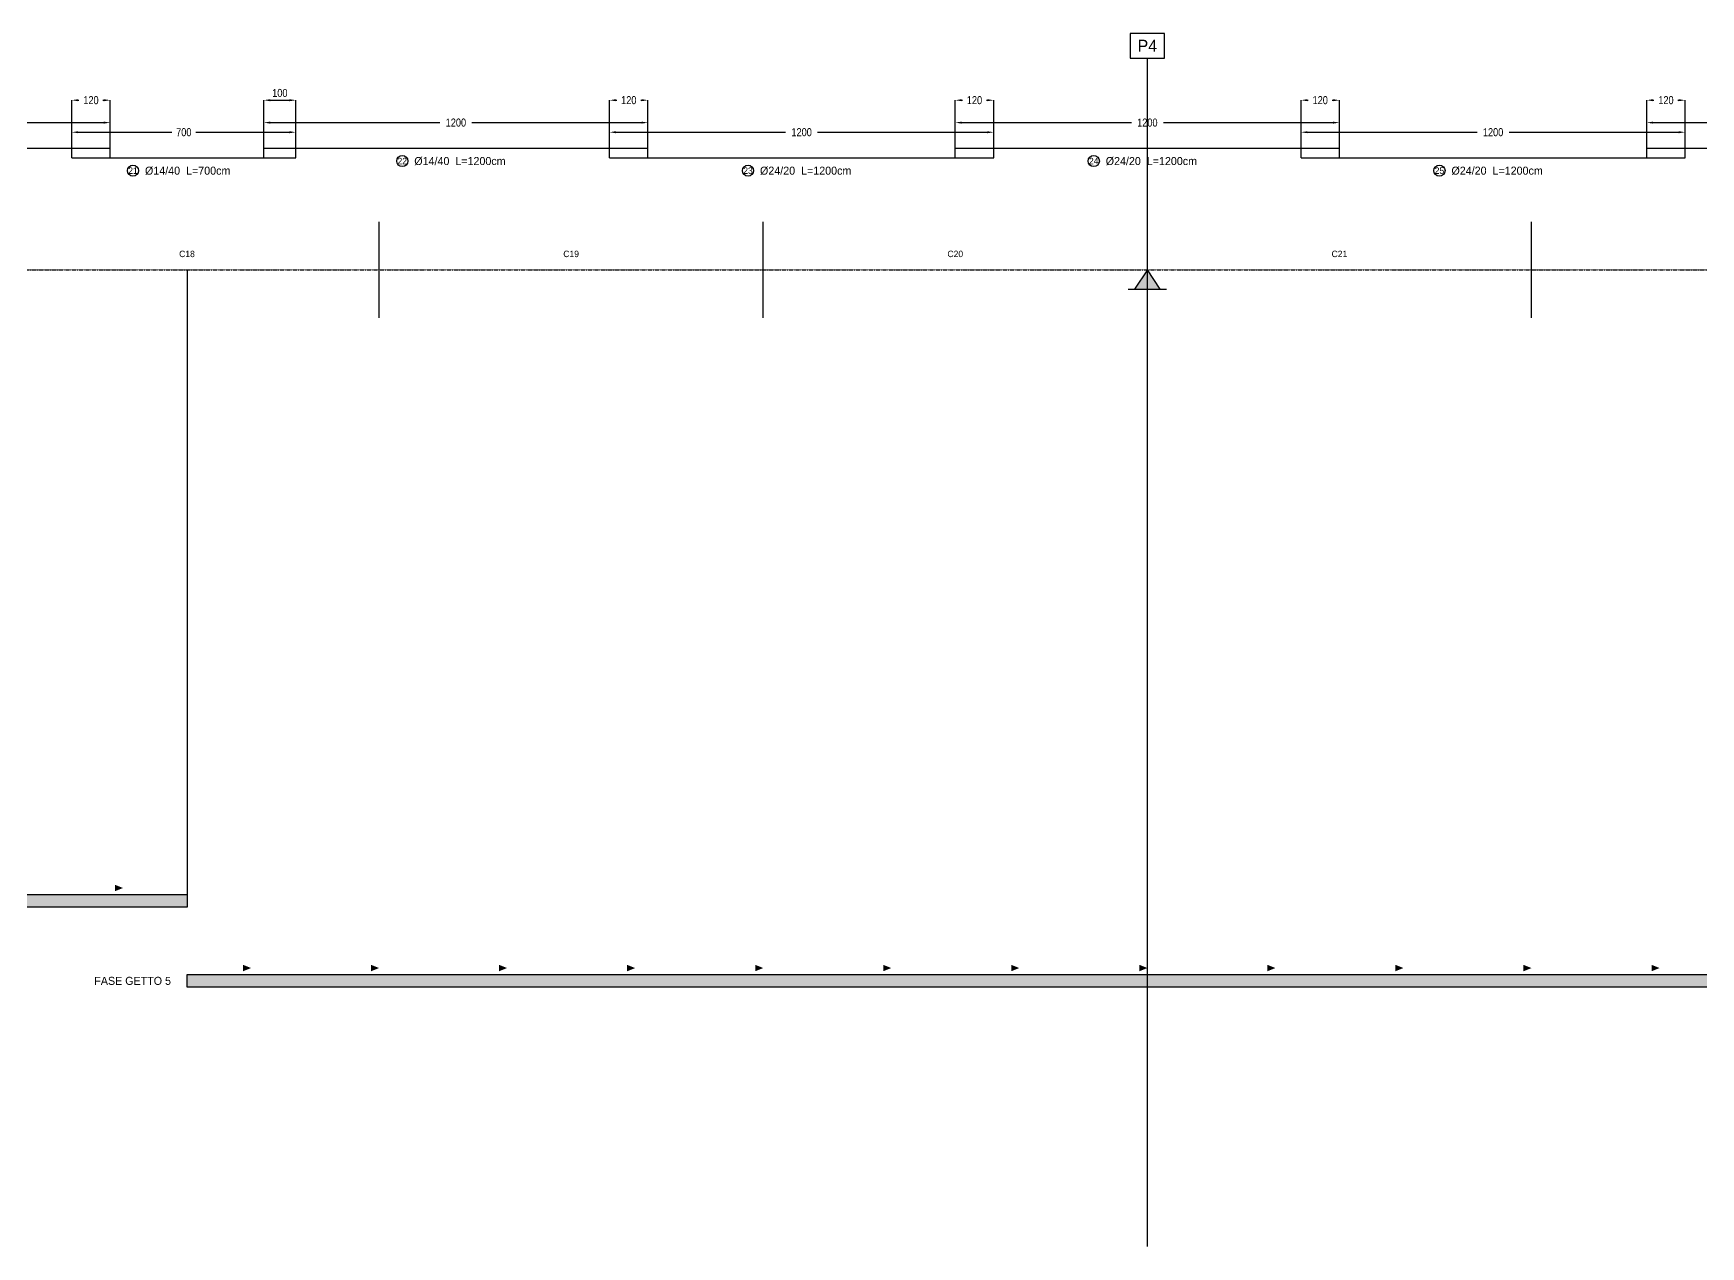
# Model space of a CAD drawing. Header units: metres. Extents: x -2869 to 408500, y -30500 to 7388.
# Drawn here: x 201200 to 253284, y -30500 to 7388 of the extents above; entities that cross this region are included whole.
import ezdxf
from ezdxf.enums import TextEntityAlignment as Align

# ---------------------------------------------------------------- set-up
doc = ezdxf.new("R2010")
doc.units = ezdxf.units.M
doc.linetypes.add('CENTER', pattern=[5.08, 3.175, -0.635, 0.635, -0.635])
doc.linetypes.add('DASHED', pattern=[1.524, 1.27, -0.254])
for name, color, linetype in [('01_ASSI', 4, 'CENTER'), ('02_CONCI', 8, 'Continuous'), ('03_ARM_SUP', 7, 'Continuous'), ('04_SOVRAP_SUP', 6, 'Continuous'), ('05_QUOTE_TESTI', 2, 'Continuous'), ('06_APPOGGI', 7, 'Continuous'), ('07_FASI_GETTO', 2, 'Continuous')]:
    doc.layers.add(name, color=color, linetype=linetype)
doc.styles.add('OpenSansCondensed-Light', font='OpenSansCondensed-Light.ttf')
doc.dimstyles.new('QUOTE_CM', dxfattribs={"dimtxt": 250, "dimasz": 200, "dimexe": 1.25, "dimexo": 0.625, "dimgap": 100, "dimtad": 1, "dimlfac": 0.1, "dimcen": 2.5, "dimazin": 3, "dimtfac": 1, "dimtmove": 0, "dimatfit": 3})

# ---------------------------------------------------------------- blocks, each defined once
blk = doc.blocks.new('_CLOSEDFILLED')
at = {"color": 0, "linetype": 'BYBLOCK'}
blk.add_solid([(-1, 0.16), (0, 0), (-1, -0.16)], dxfattribs=at)
blk = doc.blocks.new('*D20')
for p, q in [((191600, 3800), (191600, 4600)), ((191800, 4600), (197100, 4600)), ((198100, 4600), (203400, 4600)), ((203600, 3800), (203600, 4600))]:
    blk.add_line(p, q)
at = {"layer": 'Defpoints'}
for p in [(191600, 4600), (191600, 3800), (203600, 3800)]:
    blk.add_point(p, dxfattribs=at)
at = {"xscale": 200, "yscale": 200, "rotation": 180}
blk.add_blockref('_CLOSEDFILLED', (191600, 4600), dxfattribs=at)
at = {"xscale": 200, "yscale": 200}
blk.add_blockref('_CLOSEDFILLED', (203600, 4600), dxfattribs=at)
at = {"insert": (197600, 4600), "char_height": 250, "attachment_point": 5, "style": 'OpenSansCondensed-Light'}
blk.add_mtext('1200', dxfattribs=at)
blk = doc.blocks.new('*D21')
for p, q in [((202400, 3500), (202400, 4300)), ((202600, 4300), (205525, 4300)), ((206275, 4300), (209200, 4300)), ((209400, 3500), (209400, 4300))]:
    blk.add_line(p, q)
at = {"layer": 'Defpoints'}
for p in [(202400, 4300), (202400, 3500), (209400, 3500)]:
    blk.add_point(p, dxfattribs=at)
at = {"xscale": 200, "yscale": 200, "rotation": 180}
blk.add_blockref('_CLOSEDFILLED', (202400, 4300), dxfattribs=at)
at = {"xscale": 200, "yscale": 200}
blk.add_blockref('_CLOSEDFILLED', (209400, 4300), dxfattribs=at)
at = {"insert": (205900, 4300), "char_height": 250, "attachment_point": 5, "style": 'OpenSansCondensed-Light'}
blk.add_mtext('700', dxfattribs=at)
blk = doc.blocks.new('*D22')
for p, q in [((208400, 3800), (208400, 4600)), ((208600, 4600), (213900, 4600)), ((214900, 4600), (220200, 4600)), ((220400, 3800), (220400, 4600))]:
    blk.add_line(p, q)
at = {"layer": 'Defpoints'}
for p in [(208400, 4600), (208400, 3800), (220400, 3800)]:
    blk.add_point(p, dxfattribs=at)
at = {"xscale": 200, "yscale": 200, "rotation": 180}
blk.add_blockref('_CLOSEDFILLED', (208400, 4600), dxfattribs=at)
at = {"xscale": 200, "yscale": 200}
blk.add_blockref('_CLOSEDFILLED', (220400, 4600), dxfattribs=at)
at = {"insert": (214400, 4600), "char_height": 250, "attachment_point": 5, "style": 'OpenSansCondensed-Light'}
blk.add_mtext('1200', dxfattribs=at)
blk = doc.blocks.new('*D23')
for p, q in [((219200, 3500), (219200, 4300)), ((219400, 4300), (224700, 4300)), ((225700, 4300), (231000, 4300)), ((231200, 3500), (231200, 4300))]:
    blk.add_line(p, q)
at = {"layer": 'Defpoints'}
for p in [(219200, 4300), (219200, 3500), (231200, 3500)]:
    blk.add_point(p, dxfattribs=at)
at = {"xscale": 200, "yscale": 200, "rotation": 180}
blk.add_blockref('_CLOSEDFILLED', (219200, 4300), dxfattribs=at)
at = {"xscale": 200, "yscale": 200}
blk.add_blockref('_CLOSEDFILLED', (231200, 4300), dxfattribs=at)
at = {"insert": (225200, 4300), "char_height": 250, "attachment_point": 5, "style": 'OpenSansCondensed-Light'}
blk.add_mtext('1200', dxfattribs=at)
blk = doc.blocks.new('*D24')
for p, q in [((230000, 3800), (230000, 4600)), ((230200, 4600), (235500, 4600)), ((236500, 4600), (241800, 4600)), ((242000, 3800), (242000, 4600))]:
    blk.add_line(p, q)
at = {"layer": 'Defpoints'}
for p in [(230000, 4600), (230000, 3800), (242000, 3800)]:
    blk.add_point(p, dxfattribs=at)
at = {"xscale": 200, "yscale": 200, "rotation": 180}
blk.add_blockref('_CLOSEDFILLED', (230000, 4600), dxfattribs=at)
at = {"xscale": 200, "yscale": 200}
blk.add_blockref('_CLOSEDFILLED', (242000, 4600), dxfattribs=at)
at = {"insert": (236000, 4600), "char_height": 250, "attachment_point": 5, "style": 'OpenSansCondensed-Light'}
blk.add_mtext('1200', dxfattribs=at)
blk = doc.blocks.new('*D25')
for p, q in [((240800, 3500), (240800, 4300)), ((241000, 4300), (246300, 4300)), ((247300, 4300), (252600, 4300)), ((252800, 3500), (252800, 4300))]:
    blk.add_line(p, q)
at = {"layer": 'Defpoints'}
for p in [(240800, 4300), (240800, 3500), (252800, 3500)]:
    blk.add_point(p, dxfattribs=at)
at = {"xscale": 200, "yscale": 200, "rotation": 180}
blk.add_blockref('_CLOSEDFILLED', (240800, 4300), dxfattribs=at)
at = {"xscale": 200, "yscale": 200}
blk.add_blockref('_CLOSEDFILLED', (252800, 4300), dxfattribs=at)
at = {"insert": (246800, 4300), "char_height": 250, "attachment_point": 5, "style": 'OpenSansCondensed-Light'}
blk.add_mtext('1200', dxfattribs=at)
blk = doc.blocks.new('*D26')
for p, q in [((251600, 3800), (251600, 4600)), ((251800, 4600), (257100, 4600)), ((258100, 4600), (263400, 4600)), ((263600, 3800), (263600, 4600))]:
    blk.add_line(p, q)
at = {"layer": 'Defpoints'}
for p in [(251600, 4600), (251600, 3800), (263600, 3800)]:
    blk.add_point(p, dxfattribs=at)
at = {"xscale": 200, "yscale": 200, "rotation": 180}
blk.add_blockref('_CLOSEDFILLED', (251600, 4600), dxfattribs=at)
at = {"xscale": 200, "yscale": 200}
blk.add_blockref('_CLOSEDFILLED', (263600, 4600), dxfattribs=at)
at = {"insert": (257600, 4600), "char_height": 250, "attachment_point": 5, "style": 'OpenSansCondensed-Light'}
blk.add_mtext('1200', dxfattribs=at)
blk = doc.blocks.new('*D55')
for p, q in [((202400, 3800), (202400, 5300)), ((202600, 5300), (202625, 5300)), ((203375, 5300), (203400, 5300)), ((203600, 3500), (203600, 5300))]:
    blk.add_line(p, q)
at = {"layer": 'Defpoints'}
for p in [(202400, 5300), (202400, 3800), (203600, 3500)]:
    blk.add_point(p, dxfattribs=at)
at = {"xscale": 200, "yscale": 200, "rotation": 180}
blk.add_blockref('_CLOSEDFILLED', (202400, 5300), dxfattribs=at)
at = {"xscale": 200, "yscale": 200}
blk.add_blockref('_CLOSEDFILLED', (203600, 5300), dxfattribs=at)
at = {"insert": (203000, 5300), "char_height": 250, "attachment_point": 5, "style": 'OpenSansCondensed-Light'}
blk.add_mtext('120', dxfattribs=at)
blk = doc.blocks.new('*D57')
for p, q in [((219200, 3800), (219200, 5300)), ((219400, 5300), (219425, 5300)), ((220175, 5300), (220200, 5300)), ((220400, 3500), (220400, 5300))]:
    blk.add_line(p, q)
at = {"layer": 'Defpoints'}
for p in [(219200, 5300), (219200, 3800), (220400, 3500)]:
    blk.add_point(p, dxfattribs=at)
at = {"xscale": 200, "yscale": 200, "rotation": 180}
blk.add_blockref('_CLOSEDFILLED', (219200, 5300), dxfattribs=at)
at = {"xscale": 200, "yscale": 200}
blk.add_blockref('_CLOSEDFILLED', (220400, 5300), dxfattribs=at)
at = {"insert": (219800, 5300), "char_height": 250, "attachment_point": 5, "style": 'OpenSansCondensed-Light'}
blk.add_mtext('120', dxfattribs=at)
blk = doc.blocks.new('*D58')
for p, q in [((230000, 3500), (230000, 5300)), ((230200, 5300), (230225, 5300)), ((230975, 5300), (231000, 5300)), ((231200, 3800), (231200, 5300))]:
    blk.add_line(p, q)
at = {"layer": 'Defpoints'}
for p in [(230000, 5300), (231200, 3800), (230000, 3500)]:
    blk.add_point(p, dxfattribs=at)
at = {"xscale": 200, "yscale": 200, "rotation": 180}
blk.add_blockref('_CLOSEDFILLED', (230000, 5300), dxfattribs=at)
at = {"xscale": 200, "yscale": 200}
blk.add_blockref('_CLOSEDFILLED', (231200, 5300), dxfattribs=at)
at = {"insert": (230600, 5300), "char_height": 250, "attachment_point": 5, "style": 'OpenSansCondensed-Light'}
blk.add_mtext('120', dxfattribs=at)
blk = doc.blocks.new('*D59')
for p, q in [((240800, 3800), (240800, 5300)), ((241000, 5300), (241025, 5300)), ((241775, 5300), (241800, 5300)), ((242000, 3500), (242000, 5300))]:
    blk.add_line(p, q)
at = {"layer": 'Defpoints'}
for p in [(240800, 5300), (240800, 3800), (242000, 3500)]:
    blk.add_point(p, dxfattribs=at)
at = {"xscale": 200, "yscale": 200, "rotation": 180}
blk.add_blockref('_CLOSEDFILLED', (240800, 5300), dxfattribs=at)
at = {"xscale": 200, "yscale": 200}
blk.add_blockref('_CLOSEDFILLED', (242000, 5300), dxfattribs=at)
at = {"insert": (241400, 5300), "char_height": 250, "attachment_point": 5, "style": 'OpenSansCondensed-Light'}
blk.add_mtext('120', dxfattribs=at)
blk = doc.blocks.new('*D60')
for p, q in [((251600, 3500), (251600, 5300)), ((251800, 5300), (251825, 5300)), ((252575, 5300), (252600, 5300)), ((252800, 3800), (252800, 5300))]:
    blk.add_line(p, q)
at = {"layer": 'Defpoints'}
for p in [(251600, 5300), (252800, 3800), (251600, 3500)]:
    blk.add_point(p, dxfattribs=at)
at = {"xscale": 200, "yscale": 200, "rotation": 180}
blk.add_blockref('_CLOSEDFILLED', (251600, 5300), dxfattribs=at)
at = {"xscale": 200, "yscale": 200}
blk.add_blockref('_CLOSEDFILLED', (252800, 5300), dxfattribs=at)
at = {"insert": (252200, 5300), "char_height": 250, "attachment_point": 5, "style": 'OpenSansCondensed-Light'}
blk.add_mtext('120', dxfattribs=at)

msp = doc.modelspace()

# ---------------------------------------------------------------- hatches: boundary and pattern name
at = {"layer": '07_FASI_GETTO'}
h = msp.add_hatch(dxfattribs=at)
h.set_pattern_fill('ANSI31')
h.paths.add_polyline_path([(146000, -19500), (206000, -19500), (206000, -19900), (146000, -19900)])
h = msp.add_hatch(dxfattribs=at)
h.set_pattern_fill('ANSI31')
h.paths.add_polyline_path([(206000, -22000), (266000, -22000), (266000, -22400), (206000, -22400)])

# ---------------------------------------------------------------- linework, layer by layer
at = {"layer": '01_ASSI'}
msp.add_line((0, 0), (352000, 0), dxfattribs=at)
at = {"layer": '02_CONCI'}
for p, q in [((212000, -1500), (212000, 1500)), ((224000, -1500), (224000, 1500)), ((236000, -1500), (236000, 1500)), ((248000, -1500), (248000, 1500))]:
    msp.add_line(p, q, dxfattribs=at)
at = {"layer": '03_ARM_SUP', "lineweight": 30}
for p, q in [((192800, 3800), (202400, 3800)), ((209400, 3800), (219200, 3800)), ((231200, 3800), (240800, 3800)), ((252800, 3800), (262400, 3800)), ((203600, 3500), (208400, 3500)), ((220400, 3500), (230000, 3500)), ((242000, 3500), (251600, 3500))]:
    msp.add_line(p, q, dxfattribs=at)
at = {"layer": '04_SOVRAP_SUP', "lineweight": 30}
for p, q in [((202400, 3800), (203600, 3800)), ((208400, 3800), (209400, 3800)), ((219200, 3800), (220400, 3800)), ((230000, 3800), (231200, 3800)), ((240800, 3800), (242000, 3800)), ((251600, 3800), (252800, 3800)), ((202400, 3500), (203600, 3500)), ((208400, 3500), (209400, 3500)), ((219200, 3500), (220400, 3500)), ((230000, 3500), (231200, 3500)), ((240800, 3500), (242000, 3500)), ((251600, 3500), (252800, 3500))]:
    msp.add_line(p, q, dxfattribs=at)
at = {"layer": '05_QUOTE_TESTI'}
for centre in [(204312.5, 3100), (212725, 3400), (223525, 3100), (234325, 3400), (245125, 3100)]:
    msp.add_circle(centre, 175, dxfattribs=at)
at = {"layer": '06_APPOGGI', "color": 5}
msp.add_line((236000, -30500), (236000, 6612.5), dxfattribs=at)
at = {"layer": '06_APPOGGI', "color": 1}
msp.add_line((235400, -600), (236600, -600), dxfattribs=at)
at = {"layer": '06_APPOGGI', "color": 5}
msp.add_lwpolyline([(235462.5, 6612.5), (236537.5, 6612.5), (236537.5, 7387.5), (235462.5, 7387.5), (235462.5, 6612.5)], dxfattribs=at)
at = {"layer": '06_APPOGGI', "color": 1}
msp.add_lwpolyline([(236000, 0), (235600, -600), (236400, -600), (236000, 0)], dxfattribs=at)
at = {"layer": '06_APPOGGI', "color": 7}
msp.add_solid([(236000, 0), (235600, -600), (236400, -600)], dxfattribs=at)
at = {"layer": '07_FASI_GETTO', "linetype": 'DASHED'}
msp.add_line((206000, 0), (206000, -19900), dxfattribs=at)
at = {"layer": '07_FASI_GETTO'}
for points in [[(146000, -19500), (206000, -19500), (206000, -19900), (146000, -19900), (146000, -19500)], [(206000, -22000), (266000, -22000), (266000, -22400), (206000, -22400), (206000, -22000)]]:
    msp.add_lwpolyline(points, dxfattribs=at)
at = {"layer": '07_FASI_GETTO', "color": 2}
for points in [[(204000, -19300), (203750, -19200), (203750, -19400)], [(208000, -21800), (207750, -21700), (207750, -21900)], [(212000, -21800), (211750, -21700), (211750, -21900)], [(216000, -21800), (215750, -21700), (215750, -21900)], [(220000, -21800), (219750, -21700), (219750, -21900)], [(224000, -21800), (223750, -21700), (223750, -21900)], [(228000, -21800), (227750, -21700), (227750, -21900)], [(232000, -21800), (231750, -21700), (231750, -21900)], [(236000, -21800), (235750, -21700), (235750, -21900)], [(240000, -21800), (239750, -21700), (239750, -21900)], [(244000, -21800), (243750, -21700), (243750, -21900)], [(248000, -21800), (247750, -21700), (247750, -21900)], [(252000, -21800), (251750, -21700), (251750, -21900)]]:
    msp.add_solid(points, dxfattribs=at)

# ---------------------------------------------------------------- texts
at = {"layer": '02_CONCI'}
for s, p in [('C18', (206000, 500)), ('C19', (218000, 500)), ('C20', (230000, 500)), ('C21', (242000, 500))]:
    msp.add_text(s, height=200, dxfattribs=at).set_placement(p, align=Align.MIDDLE_CENTER)
at = {"layer": '05_QUOTE_TESTI'}
for s, p in [('21', (204312.5, 3100)), ('22', (212725, 3400)), ('23', (223525, 3100)), ('24', (234325, 3400)), ('25', (245125, 3100))]:
    msp.add_text(s, height=200, dxfattribs=at).set_placement(p, align=Align.MIDDLE_CENTER)
for s, p in [('%%c14/40  L=700cm', (204687.5, 3100)), ('%%c14/40  L=1200cm', (213100, 3400)), ('%%c24/20  L=1200cm', (223900, 3100)), ('%%c24/20  L=1200cm', (234700, 3400)), ('%%c24/20  L=1200cm', (245500, 3100))]:
    msp.add_text(s, height=250, dxfattribs=at).set_placement(p, align=Align.MIDDLE_LEFT)
at = {"layer": '06_APPOGGI', "color": 1}
msp.add_text('P4', height=375, dxfattribs=at).set_placement((236000, 7000), align=Align.MIDDLE_CENTER)
at = {"layer": '07_FASI_GETTO', "color": 7}
msp.add_text('FASE GETTO 5', height=250, dxfattribs=at).set_placement((205500, -22200), align=Align.MIDDLE_RIGHT)

# ---------------------------------------------------------------- dimensions: what is measured, and where the dimension line sits
for base, p1, p2, picture, middle in [((202400, 5300), (202400, 3800), (203600, 3500), '*D55', (203000, 5300)), ((219200, 5300), (219200, 3800), (220400, 3500), '*D57', (219800, 5300)), ((230000, 5300), (230000, 3500), (231200, 3800), '*D58', (230600, 5300)), ((240800, 5300), (240800, 3800), (242000, 3500), '*D59', (241400, 5300)), ((251600, 5300), (251600, 3500), (252800, 3800), '*D60', (252200, 5300)), ((191600, 4600), (191600, 3800), (203600, 3800), '*D20', (197600, 4600)), ((208400, 4600), (208400, 3800), (220400, 3800), '*D22', (214400, 4600)), ((230000, 4600), (230000, 3800), (242000, 3800), '*D24', (236000, 4600)), ((251600, 4600), (251600, 3800), (263600, 3800), '*D26', (257600, 4600)), ((202400, 4300), (202400, 3500), (209400, 3500), '*D21', (205900, 4300)), ((219200, 4300), (219200, 3500), (231200, 3500), '*D23', (225200, 4300)), ((240800, 4300), (240800, 3500), (252800, 3500), '*D25', (246800, 4300))]:
    dim = msp.add_linear_dim(base=base, p1=p1, p2=p2, dimstyle='QUOTE_CM')
    dim.commit()
    dim.dimension.update_dxf_attribs({"geometry": picture, "text_midpoint": middle})
msp.add_linear_dim(base=(208400, 5300), p1=(208400, 3500), p2=(209400, 3800), dimstyle='QUOTE_CM').render()

doc.saveas('drawing.dxf')
